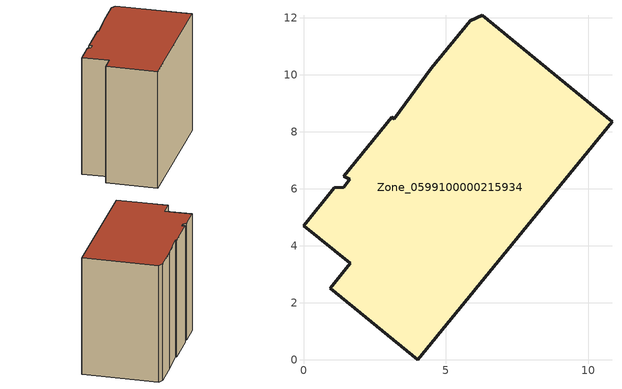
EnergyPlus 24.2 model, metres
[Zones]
Zone_0599100000215934
 floor ground (C_G): 5.85,11.91 6.27,12.09 10.83,8.36 4.01,0 0.94,2.52 1.64,3.4 0,4.71 1.08,6.03 1.41,6.06 1.62,6.34 1.42,6.45 3.1,8.52 3.18,8.46 4.49,10.23 z0
 wall outside (C_F): 3.1,8.52 1.42,6.45 1.62,6.34 1.41,6.06 1.08,6.03 0,4.71 1.64,3.4 0.94,2.52 4.01,0 10.83,8.36 6.27,12.09 5.85,11.91 4.49,10.23 3.18,8.46 3.1,8.52 z0:9.52
 roof outside (C_R): 6.27,12.09 5.85,11.91 4.49,10.23 3.18,8.46 3.1,8.52 1.42,6.45 1.62,6.34 1.41,6.06 1.08,6.03 0,4.71 1.64,3.4 0.94,2.52 4.01,0 10.83,8.36 z9.52
[BUILDING]
Pand.0599100000215934: North Axis=0; Terrain=City; Loads Convergence Tolerance Value=0.04; Temperature Convergence Tolerance Value=0.4; Solar Distribution=FullExterior; Maximum Number of Warmup Days=25; Minimum Number of Warmup Days=1
[Site:Location]
Rotterdam.The.Hague.AP_ZH_NLD Design_Conditions: Latitude=51.96; Longitude=4.45; Time Zone=1; Elevation=-4.5
[SITE:GROUNDTEMPERATURE:BUILDINGSURFACE]
18, 18, 18, 18, 18, 18, 18, 18, 18, 18, 18, 18
[MATERIAL] Thermal Absorptance=0.9; Solar Absorptance=0.7; Visible Absorptance=0.7
Name | Roughness | Thickness | Conductivity | Density | Specific Heat
G.TC.1946 | MediumSmooth | 0.15 | 1 | 540 | 1210
F.TC.1946 | Rough | 0.3 | 0.857143 | 1920 | 840
R.TC.1946 | MediumRough | 0.2 | 0.909091 | 1500 | 1000
[CONSTRUCTION]
C_G: G.TC.1946
C_F: F.TC.1946
C_R: R.TC.1946
[ZONE]
Zone_0599100000215934: Type=1; Multiplier=1; Ceiling Height=Autocalculate; Volume=Autocalculate; Floor Area=autocalculate; Part of Total Floor Area=Yes
[ZONEINFILTRATION:DESIGNFLOWRATE]
Infil_Zone_0599100000215934: Zone or ZoneList or Space or SpaceList=Zone_0599100000215934; Schedule=AlwaysOn; Design Flow Rate Calculation Method=Flow/Area; Flow Rate per Floor Area=0.003; Constant Term Coefficient=1; Temperature Term Coefficient=0; Velocity Term Coefficient=0; Velocity Squared Term Coefficient=0
[HVACTEMPLATE:ZONE:IDEALLOADSAIRSYSTEM]
Zone_0599100000215934: Maximum Heating Supply Air Temperature=50; Minimum Cooling Supply Air Temperature=13; Maximum Heating Supply Air Humidity Ratio=0.0156; Minimum Cooling Supply Air Humidity Ratio=0.0077; Heating Limit=NoLimit; Cooling Limit=NoLimit; Dehumidification Control Type=ConstantSensibleHeatRatio; Cooling Sensible Heat Ratio=0.7; Dehumidification Setpoint=60; Humidification Control Type=None; Humidification Setpoint=30; Outdoor Air Method=None; Outdoor Air Flow Rate per Person=0.00944; Outdoor Air Flow Rate per Zone Floor Area=0; Outdoor Air Flow Rate per Zone=0; Demand Controlled Ventilation Type=None; Outdoor Air Economizer Type=NoEconomizer; Heat Recovery Type=None; Sensible Heat Recovery Effectiveness=0.7; Latent Heat Recovery Effectiveness=0.65
[ZONECONTROL:THERMOSTAT]
ThermostatControl_Zone_0599100000215934: Zone or ZoneList=Zone_0599100000215934; Control Type Schedule=DualSetpointControlType; Control 1=Thermostat_Zone_0599100000215934; Temperature Difference Between Cutout And Setpoint=0
[THERMOSTATSETPOINT:DUALSETPOINT]
Thermostat_Zone_0599100000215934: Heating Setpoint Temperature Schedule=HeatingSetpoint_Zone_0599100000215934; Cooling Setpoint Temperature Schedule=CoolingSetpoint_Zone_0599100000215934
[SCHEDULE:COMPACT]
HeatingSetpoint_Zone_0599100000215934: Through: 12/31, For: AllDays, Until: 24:00, 21
CoolingSetpoint_Zone_0599100000215934: Through: 12/31, For: AllDays, Until: 24:00, 24
DualSetpointControlType: Through: 12/31, For: AllDays, Until: 24:00, 4
AlwaysOn: Through: 12/31, For: AllDays, Until: 24:00, 1
